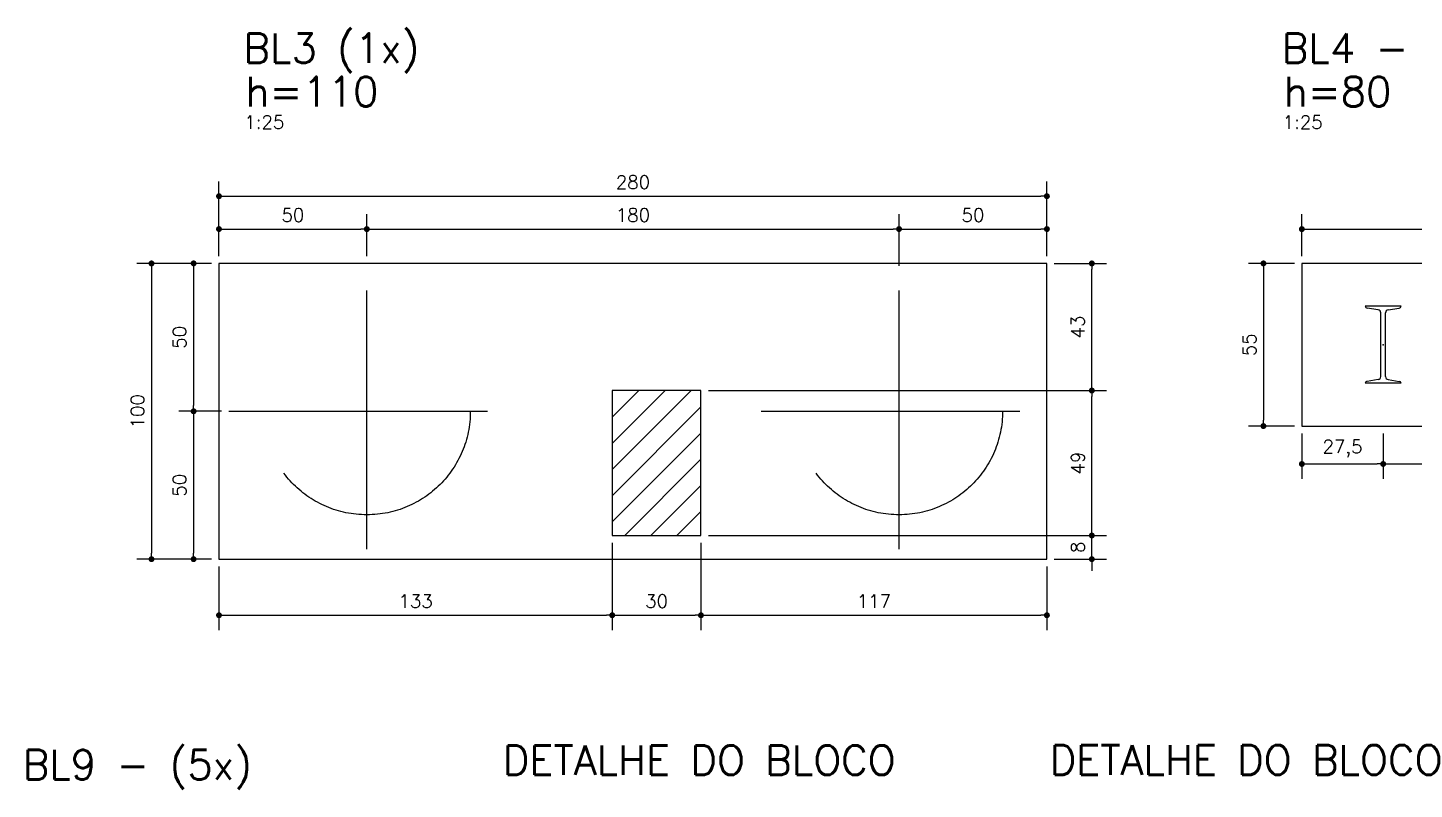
# Model space of a CAD drawing. Extents: x -15987 to 10953, y -16747 to -1189.
# Drawn here: x 8836 to 9774, y -15167 to -14652 of the extents above; entities that cross this region are included whole.
import ezdxf

# ---------------------------------------------------------------- set-up
doc = ezdxf.new("R2010")
doc.units = 0
doc.header["$LTSCALE"] = 25
doc.linetypes.add('ESTILO_TQS_0002', pattern=[0.4, 0.1, -0.3])
for name, color, linetype in [('228', 7, 'Continuous'), ('BLOCO', 3, 'Continuous'), ('COTA', 1, 'Continuous'), ('ESTACA', 1, 'ESTILO_TQS_0002'), ('H5', 1, 'Continuous'), ('P-N', 5, 'Continuous'), ('PROJ', 252, 'Continuous'), ('SOLO-FUNDAÇOES', 7, 'Continuous'), ('T1', 2, 'Continuous'), ('T3', 4, 'Continuous')]:
    doc.layers.add(name, color=color, linetype=linetype)
doc.styles.add('COTA', font='romans.shx')
doc.styles.add('Texto1', font='romans.shx', dxfattribs={"height": 9})
doc.styles.add('Texto3', font='romans.shx', dxfattribs={"height": 20})
doc.dimstyles.new('forma', dxfattribs={"dimscale": 5, "dimtxt": 1.8, "dimasz": 0.8, "dimexe": 2, "dimexo": 1, "dimgap": 1, "dimtad": 1, "dimdec": 1, "dimzin": 9, "dimtxsty": 'COTA', "dimblk1": 'DOT', "dimblk2": 'DOT', "dimsah": 1, "dimcen": 0, "dimdle": 1, "dimclrd": 256, "dimclre": 256, "dimclrt": 2, "dimadec": 0, "dimazin": 0, "dimtfac": 1, "dimtdec": 0, "dimtmove": 0, "dimatfit": 3, "dimfxl": 1, "dimtolj": 1, "dimtzin": 0, "dimarcsym": 0})

# ---------------------------------------------------------------- blocks, each defined once
blk = doc.blocks.new('_EST70')
at = {"layer": 'ESTACA', "linetype": 'ESTILO_TQS_0002'}
for p, q in [((0, -1.333), (0, 1.333)), ((-1.333, 0), (1.333, 0))]:
    blk.add_line(p, q, dxfattribs=at)
blk.add_circle((0, 0), 1, dxfattribs=at)
blk = doc.blocks.new('_Dot')
at = {"color": 0, "linetype": 'ByBlock', "lineweight": -2}
blk.add_line((-0.5, 0), (-1, 0), dxfattribs=at)
at = {"color": 0, "linetype": 'ByBlock', "const_width": 0.5}
blk.add_lwpolyline([(-0.25, 0, 1), (0.25, 0, 1)], format="xyb", close=True, dxfattribs=at)
blk = doc.blocks.new('*D64')
at = {"layer": 'COTA', "lineweight": -2, "transparency": 16777216}
for p, q in [((9231.36, -15000.74), (9231.36, -15059.67)), ((8965.36, -15016.74), (8965.36, -15059.67)), ((8969.36, -15049.67), (9227.36, -15049.67))]:
    blk.add_line(p, q, dxfattribs=at)
at = {"layer": 'Defpoints', "color": 0, "transparency": 16777216}
for p in [(9231.36, -14995.74), (8965.36, -15011.74), (9231.36, -15049.67)]:
    blk.add_point(p, dxfattribs=at)
at = {"layer": 'COTA', "lineweight": -2, "transparency": 16777216, "xscale": 4, "yscale": 4, "zscale": 4, "rotation": 180}
blk.add_blockref('_Dot', (8965.36, -15049.67), dxfattribs=at)
at = {"layer": 'COTA', "lineweight": -2, "transparency": 16777216, "xscale": 4, "yscale": 4, "zscale": 4}
blk.add_blockref('_Dot', (9231.36, -15049.67), dxfattribs=at)
at = {"layer": 'COTA', "color": 2, "transparency": 16777216, "insert": (9098.36, -15040.17), "char_height": 9, "attachment_point": 5, "style": 'COTA'}
blk.add_mtext('\\A1;133 ', dxfattribs=at)
blk = doc.blocks.new('*D65')
at = {"layer": 'COTA', "lineweight": -2, "transparency": 16777216}
for p, q in [((9231.36, -15000.74), (9231.36, -15059.67)), ((9291.36, -15000.74), (9291.36, -15059.67)), ((9235.36, -15049.67), (9287.36, -15049.67))]:
    blk.add_line(p, q, dxfattribs=at)
at = {"layer": 'Defpoints', "color": 0, "transparency": 16777216}
for p in [(9231.36, -14995.74), (9291.36, -14995.74), (9291.36, -15049.67)]:
    blk.add_point(p, dxfattribs=at)
at = {"layer": 'COTA', "lineweight": -2, "transparency": 16777216, "xscale": 4, "yscale": 4, "zscale": 4, "rotation": 180}
blk.add_blockref('_Dot', (9231.36, -15049.67), dxfattribs=at)
at = {"layer": 'COTA', "lineweight": -2, "transparency": 16777216, "xscale": 4, "yscale": 4, "zscale": 4}
blk.add_blockref('_Dot', (9291.36, -15049.67), dxfattribs=at)
at = {"layer": 'COTA', "color": 2, "transparency": 16777216, "insert": (9261.36, -15040.17), "char_height": 9, "attachment_point": 5, "style": 'COTA'}
blk.add_mtext('\\A1;30 ', dxfattribs=at)
blk = doc.blocks.new('*D66')
at = {"layer": 'COTA', "lineweight": -2, "transparency": 16777216}
for p, q in [((9291.36, -15000.74), (9291.36, -15059.67)), ((9525.36, -15016.74), (9525.36, -15059.67)), ((9295.36, -15049.67), (9521.36, -15049.67))]:
    blk.add_line(p, q, dxfattribs=at)
at = {"layer": 'Defpoints', "color": 0, "transparency": 16777216}
for p in [(9291.36, -14995.74), (9525.36, -15011.74), (9525.36, -15049.67)]:
    blk.add_point(p, dxfattribs=at)
at = {"layer": 'COTA', "lineweight": -2, "transparency": 16777216, "xscale": 4, "yscale": 4, "zscale": 4, "rotation": 180}
blk.add_blockref('_Dot', (9291.36, -15049.67), dxfattribs=at)
at = {"layer": 'COTA', "lineweight": -2, "transparency": 16777216, "xscale": 4, "yscale": 4, "zscale": 4}
blk.add_blockref('_Dot', (9525.36, -15049.67), dxfattribs=at)
at = {"layer": 'COTA', "color": 2, "transparency": 16777216, "insert": (9408.36, -15040.17), "char_height": 9, "attachment_point": 5, "style": 'COTA'}
blk.add_mtext('\\A1;117 ', dxfattribs=at)
blk = doc.blocks.new('*D67')
at = {"layer": 'COTA', "lineweight": -2, "transparency": 16777216}
for p, q in [((9296.36, -14995.74), (9565.75, -14995.74)), ((9555.75, -14991.74), (9555.75, -14987.74)), ((9555.75, -15011.74), (9555.75, -14995.74)), ((9530.36, -15011.74), (9565.75, -15011.74)), ((9555.75, -15015.74), (9555.75, -15019.74))]:
    blk.add_line(p, q, dxfattribs=at)
at = {"layer": 'Defpoints', "color": 0, "transparency": 16777216}
for p in [(9291.36, -14995.74), (9555.75, -14995.74), (9525.36, -15011.74)]:
    blk.add_point(p, dxfattribs=at)
at = {"layer": 'COTA', "lineweight": -2, "transparency": 16777216, "xscale": 4, "yscale": 4, "zscale": 4}
for p, rotation in [((9555.75, -14995.74), 270), ((9555.75, -15011.74), 90)]:
    blk.add_blockref('_Dot', p, dxfattribs=dict(at, rotation=rotation))
at = {"layer": 'COTA', "color": 2, "transparency": 16777216, "insert": (9546.25, -15003.74), "char_height": 9, "attachment_point": 5, "rotation": 90, "style": 'COTA'}
blk.add_mtext('\\A1;8 ', dxfattribs=at)
blk = doc.blocks.new('*D68')
at = {"layer": 'COTA', "lineweight": -2, "transparency": 16777216}
for p, q in [((9296.36, -14897.74), (9565.75, -14897.74)), ((9555.75, -14991.74), (9555.75, -14901.74)), ((9296.36, -14995.74), (9565.75, -14995.74))]:
    blk.add_line(p, q, dxfattribs=at)
at = {"layer": 'Defpoints', "color": 0, "transparency": 16777216}
for p in [(9291.36, -14897.74), (9555.75, -14897.74), (9291.36, -14995.74)]:
    blk.add_point(p, dxfattribs=at)
at = {"layer": 'COTA', "lineweight": -2, "transparency": 16777216, "xscale": 4, "yscale": 4, "zscale": 4}
for p, rotation in [((9555.75, -14897.74), 90), ((9555.75, -14995.74), 270)]:
    blk.add_blockref('_Dot', p, dxfattribs=dict(at, rotation=rotation))
at = {"layer": 'COTA', "color": 2, "transparency": 16777216, "insert": (9546.25, -14946.74), "char_height": 9, "attachment_point": 5, "rotation": 90, "style": 'COTA'}
blk.add_mtext('\\A1;49 ', dxfattribs=at)
blk = doc.blocks.new('*D69')
at = {"layer": 'COTA', "lineweight": -2, "transparency": 16777216}
for p, q in [((9530.36, -14811.74), (9565.75, -14811.74)), ((9555.75, -14893.74), (9555.75, -14815.74)), ((9296.36, -14897.74), (9565.75, -14897.74))]:
    blk.add_line(p, q, dxfattribs=at)
at = {"layer": 'Defpoints', "color": 0, "transparency": 16777216}
for p in [(9525.36, -14811.74), (9555.75, -14811.74), (9291.36, -14897.74)]:
    blk.add_point(p, dxfattribs=at)
at = {"layer": 'COTA', "lineweight": -2, "transparency": 16777216, "xscale": 4, "yscale": 4, "zscale": 4}
for p, rotation in [((9555.75, -14811.74), 90), ((9555.75, -14897.74), 270)]:
    blk.add_blockref('_Dot', p, dxfattribs=dict(at, rotation=rotation))
at = {"layer": 'COTA', "color": 2, "transparency": 16777216, "insert": (9546.25, -14854.74), "char_height": 9, "attachment_point": 5, "rotation": 90, "style": 'COTA'}
blk.add_mtext('\\A1;43 ', dxfattribs=at)
blk = doc.blocks.new('*D70')
at = {"layer": 'COTA', "lineweight": -2, "transparency": 16777216}
for p, q in [((8965.36, -14806.74), (8965.36, -14778.52)), ((9065.36, -14806.74), (9065.36, -14778.52)), ((8969.36, -14788.52), (9061.36, -14788.52))]:
    blk.add_line(p, q, dxfattribs=at)
at = {"layer": 'Defpoints', "color": 0, "transparency": 16777216}
for p in [(9065.36, -14788.52), (8965.36, -14811.74), (9065.36, -14811.74)]:
    blk.add_point(p, dxfattribs=at)
at = {"layer": 'COTA', "lineweight": -2, "transparency": 16777216, "xscale": 4, "yscale": 4, "zscale": 4, "rotation": 180}
blk.add_blockref('_Dot', (8965.36, -14788.52), dxfattribs=at)
at = {"layer": 'COTA', "lineweight": -2, "transparency": 16777216, "xscale": 4, "yscale": 4, "zscale": 4}
blk.add_blockref('_Dot', (9065.36, -14788.52), dxfattribs=at)
at = {"layer": 'COTA', "color": 2, "transparency": 16777216, "insert": (9015.36, -14779.02), "char_height": 9, "attachment_point": 5, "style": 'COTA'}
blk.add_mtext('\\A1;50 ', dxfattribs=at)
blk = doc.blocks.new('*D71')
at = {"layer": 'COTA', "lineweight": -2, "transparency": 16777216}
for p, q in [((9065.36, -14806.74), (9065.36, -14778.52)), ((9425.36, -14806.74), (9425.36, -14778.52)), ((9069.36, -14788.52), (9421.36, -14788.52))]:
    blk.add_line(p, q, dxfattribs=at)
at = {"layer": 'Defpoints', "color": 0, "transparency": 16777216}
for p in [(9425.36, -14788.52), (9065.36, -14811.74), (9425.36, -14811.74)]:
    blk.add_point(p, dxfattribs=at)
at = {"layer": 'COTA', "lineweight": -2, "transparency": 16777216, "xscale": 4, "yscale": 4, "zscale": 4, "rotation": 180}
blk.add_blockref('_Dot', (9065.36, -14788.52), dxfattribs=at)
at = {"layer": 'COTA', "lineweight": -2, "transparency": 16777216, "xscale": 4, "yscale": 4, "zscale": 4}
blk.add_blockref('_Dot', (9425.36, -14788.52), dxfattribs=at)
at = {"layer": 'COTA', "color": 2, "transparency": 16777216, "insert": (9245.36, -14779.02), "char_height": 9, "attachment_point": 5, "style": 'COTA'}
blk.add_mtext('\\A1;180 ', dxfattribs=at)
blk = doc.blocks.new('*D72')
at = {"layer": 'COTA', "lineweight": -2, "transparency": 16777216}
for p, q in [((9425.36, -14813.43), (9425.36, -14778.52)), ((9525.36, -14806.74), (9525.36, -14778.52)), ((9429.36, -14788.52), (9521.36, -14788.52))]:
    blk.add_line(p, q, dxfattribs=at)
at = {"layer": 'Defpoints', "color": 0, "transparency": 16777216}
for p in [(9525.36, -14788.52), (9525.36, -14811.74), (9425.36, -14818.43)]:
    blk.add_point(p, dxfattribs=at)
at = {"layer": 'COTA', "lineweight": -2, "transparency": 16777216, "xscale": 4, "yscale": 4, "zscale": 4, "rotation": 180}
blk.add_blockref('_Dot', (9425.36, -14788.52), dxfattribs=at)
at = {"layer": 'COTA', "lineweight": -2, "transparency": 16777216, "xscale": 4, "yscale": 4, "zscale": 4}
blk.add_blockref('_Dot', (9525.36, -14788.52), dxfattribs=at)
at = {"layer": 'COTA', "color": 2, "transparency": 16777216, "insert": (9475.36, -14779.02), "char_height": 9, "attachment_point": 5, "style": 'COTA'}
blk.add_mtext('\\A1;50 ', dxfattribs=at)
blk = doc.blocks.new('*D73')
at = {"layer": 'COTA', "lineweight": -2, "transparency": 16777216}
for p, q in [((8960.36, -14811.74), (8938.2, -14811.74)), ((8948.2, -14815.74), (8948.2, -14907.74)), ((8967.05, -14911.74), (8938.2, -14911.74))]:
    blk.add_line(p, q, dxfattribs=at)
at = {"layer": 'Defpoints', "color": 0, "transparency": 16777216}
for p in [(8965.36, -14811.74), (8948.2, -14911.74), (8972.05, -14911.74)]:
    blk.add_point(p, dxfattribs=at)
at = {"layer": 'COTA', "lineweight": -2, "transparency": 16777216, "xscale": 4, "yscale": 4, "zscale": 4}
for p, rotation in [((8948.2, -14811.74), 90), ((8948.2, -14911.74), 270)]:
    blk.add_blockref('_Dot', p, dxfattribs=dict(at, rotation=rotation))
at = {"layer": 'COTA', "color": 2, "transparency": 16777216, "insert": (8938.7, -14861.74), "char_height": 9, "attachment_point": 5, "rotation": 90, "style": 'COTA'}
blk.add_mtext('\\A1;50 ', dxfattribs=at)
blk = doc.blocks.new('*D74')
at = {"layer": 'COTA', "lineweight": -2, "transparency": 16777216}
for p, q in [((8967.05, -14911.74), (8938.2, -14911.74)), ((8948.2, -14915.74), (8948.2, -15007.74)), ((8960.36, -15011.74), (8938.2, -15011.74))]:
    blk.add_line(p, q, dxfattribs=at)
at = {"layer": 'Defpoints', "color": 0, "transparency": 16777216}
for p in [(8972.05, -14911.74), (8948.2, -15011.74), (8965.36, -15011.74)]:
    blk.add_point(p, dxfattribs=at)
at = {"layer": 'COTA', "lineweight": -2, "transparency": 16777216, "xscale": 4, "yscale": 4, "zscale": 4}
for p, rotation in [((8948.2, -14911.74), 90), ((8948.2, -15011.74), 270)]:
    blk.add_blockref('_Dot', p, dxfattribs=dict(at, rotation=rotation))
at = {"layer": 'COTA', "color": 2, "transparency": 16777216, "insert": (8938.7, -14961.74), "char_height": 9, "attachment_point": 5, "rotation": 90, "style": 'COTA'}
blk.add_mtext('\\A1;50 ', dxfattribs=at)
blk = doc.blocks.new('*D75')
at = {"layer": 'COTA', "lineweight": -2, "transparency": 16777216}
for p, q in [((8960.36, -14811.74), (8909.71, -14811.74)), ((8919.71, -14815.74), (8919.71, -15007.74)), ((8960.36, -15011.74), (8909.71, -15011.74))]:
    blk.add_line(p, q, dxfattribs=at)
at = {"layer": 'Defpoints', "color": 0, "transparency": 16777216}
for p in [(8965.36, -14811.74), (8919.71, -15011.74), (8965.36, -15011.74)]:
    blk.add_point(p, dxfattribs=at)
at = {"layer": 'COTA', "lineweight": -2, "transparency": 16777216, "xscale": 4, "yscale": 4, "zscale": 4}
for p, rotation in [((8919.71, -14811.74), 90), ((8919.71, -15011.74), 270)]:
    blk.add_blockref('_Dot', p, dxfattribs=dict(at, rotation=rotation))
at = {"layer": 'COTA', "color": 2, "transparency": 16777216, "insert": (8910.21, -14911.74), "char_height": 9, "attachment_point": 5, "rotation": 90, "style": 'COTA'}
blk.add_mtext('\\A1;100 ', dxfattribs=at)
blk = doc.blocks.new('perfilW250x38-5')
at = {"layer": 'PROJ', "linetype": 'Continuous'}
for p, q in [((0.0856, 0.0655), (0.2064, 0.0655)), ((0.1292, 0.0536), (0.0918, 0.0594)), ((0.1629, 0.0536), (0.2003, 0.0594)), ((0.1378, 0.0434), (0.1378, -0.1724)), ((0.1542, 0.0434), (0.1542, -0.1724)), ((0.1292, -0.1825), (0.0918, -0.1883)), ((0.1629, -0.1825), (0.2003, -0.1883)), ((0.0856, -0.1945), (0.2064, -0.1945))]:
    blk.add_line(p, q, dxfattribs=at)
for centre, radius, start, end in [((0.0918, 0.0655), 0.00614, 180, 270), ((0.1276, 0.0434), 0.0102, 0, 81.1582), ((0.1644, 0.0434), 0.0102, 98.8418, 180), ((0.2003, 0.0655), 0.00614, 270, 0), ((0.1276, -0.1724), 0.0102, 278.8418, 0), ((0.1644, -0.1724), 0.0102, 180, 261.1582), ((0.0918, -0.1945), 0.00614, 90, 180), ((0.2003, -0.1945), 0.00614, 0, 90)]:
    blk.add_arc(centre, radius, start, end, dxfattribs=at)
at = {"layer": 'PROJ'}
blk.add_point((0.146, -0.0645), dxfattribs=at)
blk = doc.blocks.new('*D462')
at = {"layer": 'COTA', "lineweight": -2, "transparency": 16777216}
for p, q in [((9697.81, -14806.74), (9697.81, -14778.53)), ((9987.81, -14806.74), (9987.81, -14778.53)), ((9701.81, -14788.53), (9983.81, -14788.53))]:
    blk.add_line(p, q, dxfattribs=at)
at = {"layer": 'Defpoints', "color": 0, "transparency": 16777216}
for p in [(9987.81, -14788.53), (9697.81, -14811.74), (9987.81, -14811.74)]:
    blk.add_point(p, dxfattribs=at)
at = {"layer": 'COTA', "lineweight": -2, "transparency": 16777216, "xscale": 4, "yscale": 4, "zscale": 4, "rotation": 180}
blk.add_blockref('_Dot', (9697.81, -14788.53), dxfattribs=at)
at = {"layer": 'COTA', "lineweight": -2, "transparency": 16777216, "xscale": 4, "yscale": 4, "zscale": 4}
blk.add_blockref('_Dot', (9987.81, -14788.53), dxfattribs=at)
at = {"layer": 'COTA', "color": 2, "transparency": 16777216, "insert": (9842.81, -14779.03), "char_height": 9, "attachment_point": 5, "style": 'COTA'}
blk.add_mtext('\\A1;145', dxfattribs=at)
blk = doc.blocks.new('*D463')
at = {"layer": 'COTA', "lineweight": -2, "transparency": 16777216}
for p, q in [((9692.81, -14811.74), (9661.82, -14811.74)), ((9671.82, -14815.74), (9671.82, -14917.74)), ((9692.81, -14921.74), (9661.82, -14921.74))]:
    blk.add_line(p, q, dxfattribs=at)
at = {"layer": 'Defpoints', "color": 0, "transparency": 16777216}
for p in [(9697.81, -14811.74), (9671.82, -14921.74), (9697.81, -14921.74)]:
    blk.add_point(p, dxfattribs=at)
at = {"layer": 'COTA', "lineweight": -2, "transparency": 16777216, "xscale": 4, "yscale": 4, "zscale": 4}
for p, rotation in [((9671.82, -14811.74), 90), ((9671.82, -14921.74), 270)]:
    blk.add_blockref('_Dot', p, dxfattribs=dict(at, rotation=rotation))
at = {"layer": 'COTA', "color": 2, "transparency": 16777216, "insert": (9662.32, -14866.74), "char_height": 9, "attachment_point": 5, "rotation": 90, "style": 'COTA'}
blk.add_mtext('\\A1;55', dxfattribs=at)
blk = doc.blocks.new('*D448')
at = {"layer": 'COTA', "lineweight": -2, "transparency": 16777216}
for p, q in [((9697.81, -14926.74), (9697.81, -14957.38)), ((9752.81, -14926.74), (9752.81, -14957.38)), ((9701.81, -14947.38), (9748.81, -14947.38))]:
    blk.add_line(p, q, dxfattribs=at)
at = {"layer": 'Defpoints', "color": 0, "transparency": 16777216}
for p in [(9697.81, -14921.74), (9752.81, -14921.74), (9752.81, -14947.38)]:
    blk.add_point(p, dxfattribs=at)
at = {"layer": 'COTA', "lineweight": -2, "transparency": 16777216, "xscale": 4, "yscale": 4, "zscale": 4, "rotation": 180}
blk.add_blockref('_Dot', (9697.81, -14947.38), dxfattribs=at)
at = {"layer": 'COTA', "lineweight": -2, "transparency": 16777216, "xscale": 4, "yscale": 4, "zscale": 4}
blk.add_blockref('_Dot', (9752.81, -14947.38), dxfattribs=at)
at = {"layer": 'COTA', "color": 2, "transparency": 16777216, "insert": (9725.31, -14937.02), "char_height": 9, "attachment_point": 5, "style": 'COTA'}
blk.add_mtext('\\A1;27,5 ', dxfattribs=at)
blk = doc.blocks.new('*D444')
at = {"layer": 'COTA', "lineweight": -2, "transparency": 16777216}
for p, q in [((9752.81, -14926.74), (9752.81, -14957.38)), ((9932.81, -14926.74), (9932.81, -14957.38)), ((9756.81, -14947.38), (9928.81, -14947.38))]:
    blk.add_line(p, q, dxfattribs=at)
at = {"layer": 'Defpoints', "color": 0, "transparency": 16777216}
for p in [(9752.81, -14921.74), (9932.81, -14921.74), (9932.81, -14947.38)]:
    blk.add_point(p, dxfattribs=at)
at = {"layer": 'COTA', "lineweight": -2, "transparency": 16777216, "xscale": 4, "yscale": 4, "zscale": 4, "rotation": 180}
blk.add_blockref('_Dot', (9752.81, -14947.38), dxfattribs=at)
at = {"layer": 'COTA', "lineweight": -2, "transparency": 16777216, "xscale": 4, "yscale": 4, "zscale": 4}
blk.add_blockref('_Dot', (9932.81, -14947.38), dxfattribs=at)
at = {"layer": 'COTA', "color": 2, "transparency": 16777216, "insert": (9842.81, -14937.88), "char_height": 9, "attachment_point": 5, "style": 'COTA'}
blk.add_mtext('\\A1;90 ', dxfattribs=at)
blk = doc.blocks.new('*D501')
at = {"layer": 'COTA', "lineweight": -2, "transparency": 16777216}
for p, q in [((8965.36, -14806.74), (8965.36, -14756.3)), ((9525.36, -14806.74), (9525.36, -14756.3)), ((8969.36, -14766.3), (9521.36, -14766.3))]:
    blk.add_line(p, q, dxfattribs=at)
at = {"layer": 'Defpoints', "color": 0, "transparency": 16777216}
for p in [(9525.36, -14766.3), (8965.36, -14811.74), (9525.36, -14811.74)]:
    blk.add_point(p, dxfattribs=at)
at = {"layer": 'COTA', "lineweight": -2, "transparency": 16777216, "xscale": 4, "yscale": 4, "zscale": 4, "rotation": 180}
blk.add_blockref('_Dot', (8965.36, -14766.3), dxfattribs=at)
at = {"layer": 'COTA', "lineweight": -2, "transparency": 16777216, "xscale": 4, "yscale": 4, "zscale": 4}
blk.add_blockref('_Dot', (9525.36, -14766.3), dxfattribs=at)
at = {"layer": 'COTA', "color": 2, "transparency": 16777216, "insert": (9245.36, -14756.8), "char_height": 9, "attachment_point": 5, "style": 'COTA'}
blk.add_mtext('\\A1;280 ', dxfattribs=at)

msp = doc.modelspace()

# ---------------------------------------------------------------- hatches: boundary and pattern name
at = {"layer": 'H5'}
h = msp.add_hatch(dxfattribs=at)
h.set_pattern_fill('ANSI31', color=256, scale=100, style=0)
h.set_pattern_definition([(45, (7201.356, -13657.743), (-8.838835, 8.838835), [])])
h.paths.add_polyline_path([(9231.36, -14995.74), (9291.36, -14995.74), (9291.36, -14897.74), (9231.36, -14897.74)])

# ---------------------------------------------------------------- linework, layer by layer
at = {"layer": 'BLOCO', "linetype": 'Continuous'}
for points in [[(8965.36, -15011.74), (9525.36, -15011.74), (9525.36, -14811.74), (8965.36, -14811.74), (8965.36, -15011.74)], [(9697.81, -14811.74), (9697.81, -14921.74), (9987.81, -14921.74), (9987.81, -14811.74), (9697.81, -14811.74)]]:
    msp.add_lwpolyline(points, dxfattribs=at)
at = {"layer": 'P-N', "linetype": 'Continuous'}
msp.add_lwpolyline([(9231.36, -14995.74), (9291.36, -14995.74), (9291.36, -14897.74), (9231.36, -14897.74), (9231.36, -14995.74)], dxfattribs=at)

# ---------------------------------------------------------------- block references
at = {"layer": '228', "linetype": 'Continuous', "xscale": 70, "yscale": 70, "zscale": 2}
for p in [(9065.36, -14911.74), (9425.36, -14911.74)]:
    msp.add_blockref('_EST70', p, dxfattribs=at)
at = {"layer": 'SOLO-FUNDAÇOES', "color": 111, "xscale": 200, "yscale": 200, "zscale": 200, "rotation": 180}
msp.add_blockref('perfilW250x38-5', (9782.01, -14879.64), dxfattribs=at)

# ---------------------------------------------------------------- texts
at = {"layer": 'T1', "style": 'Texto1'}
for p in [(8982.53, -14720.7, -57429.5), (9684.87, -14720.7, -57429.5)]:
    msp.add_text('1:25', height=9, dxfattribs=at).set_placement(p)
at = {"layer": 'T3', "style": 'Texto3'}
for s, p in [('BL3 (1x)', (8981.86, -14676.18, -57429.5)), ('BL4 - (1x)', (9684.2, -14676.18, -57429.5)), ('h=110', (8983.21, -14705.57, -57429.5)), ('h=80', (9685.55, -14705.57, -57429.5)), ('BL9 - (5x)', (8832.56, -15160.69, -57429.5)), ('DETALHE DO BLOCO', (9157.35, -15157.69, -57429.5)), ('DETALHE DO BLOCO', (9527.21, -15157.53, -57429.5))]:
    msp.add_text(s, height=20, dxfattribs=at).set_placement(p)

# ---------------------------------------------------------------- dimensions: what is measured, and where the dimension line sits
at = {"layer": 'COTA'}
for base, p1, p2, picture, middle in [((9525.36, -14766.3), (8965.36, -14811.74), (9525.36, -14811.74), '*D501', (9245.36, -14756.8)), ((9065.36, -14788.52), (8965.36, -14811.74), (9065.36, -14811.74), '*D70', (9015.36, -14779.02)), ((9425.36, -14788.52), (9065.36, -14811.74), (9425.36, -14811.74), '*D71', (9245.36, -14779.02)), ((9525.36, -14788.52), (9425.36, -14818.43), (9525.36, -14811.74), '*D72', (9475.36, -14779.02)), ((9752.81, -14947.38), (9697.81, -14921.74), (9752.81, -14921.74), '*D448', (9725.31, -14937.02)), ((9932.81, -14947.38), (9752.81, -14921.74), (9932.81, -14921.74), '*D444', (9842.81, -14937.88)), ((9231.36, -15049.67), (8965.36, -15011.74), (9231.36, -14995.74), '*D64', (9098.36, -15040.17)), ((9291.36, -15049.67), (9231.36, -14995.74), (9291.36, -14995.74), '*D65', (9261.36, -15040.17)), ((9525.36, -15049.67), (9291.36, -14995.74), (9525.36, -15011.74), '*D66', (9408.36, -15040.17))]:
    dim = msp.add_linear_dim(base=base, p1=p1, p2=p2, dimstyle='forma', override={"dimlfac": 0.5, "dimpost": ' ', "dimtmove": 1}, dxfattribs=at)
    dim.commit()
    dim.dimension.update_dxf_attribs({"geometry": picture, "text_midpoint": middle})
dim = msp.add_linear_dim(base=(9987.81, -14788.53), p1=(9697.81, -14811.74), p2=(9987.81, -14811.74), text='145', dimstyle='forma', override={"dimlfac": 0.5, "dimpost": ' ', "dimtmove": 1}, dxfattribs=at)
dim.commit()
dim.dimension.update_dxf_attribs({"geometry": '*D462', "text_midpoint": (9842.81, -14779.03)})
for base, p1, p2, picture, middle in [((8919.71, -15011.74), (8965.36, -14811.74), (8965.36, -15011.74), '*D75', (8910.21, -14911.74)), ((8948.2, -14911.74), (8965.36, -14811.74), (8972.05, -14911.74), '*D73', (8938.7, -14861.74)), ((9555.75, -14811.74), (9291.36, -14897.74), (9525.36, -14811.74), '*D69', (9546.25, -14854.74)), ((9555.75, -14897.74), (9291.36, -14995.74), (9291.36, -14897.74), '*D68', (9546.25, -14946.74)), ((8948.2, -15011.74), (8972.05, -14911.74), (8965.36, -15011.74), '*D74', (8938.7, -14961.74))]:
    dim = msp.add_linear_dim(base=base, p1=p1, p2=p2, angle=90, dimstyle='forma', override={"dimlfac": 0.5, "dimpost": ' ', "dimtmove": 1}, dxfattribs=at)
    dim.commit()
    dim.dimension.update_dxf_attribs({"geometry": picture, "text_midpoint": middle})
dim = msp.add_linear_dim(base=(9671.82, -14921.74), p1=(9697.81, -14811.74), p2=(9697.81, -14921.74), angle=90, text='55', dimstyle='forma', override={"dimlfac": 0.5, "dimpost": ' ', "dimtmove": 1}, dxfattribs=at)
dim.commit()
dim.dimension.update_dxf_attribs({"geometry": '*D463', "text_midpoint": (9662.32, -14866.74)})
dim = msp.add_linear_dim(base=(9555.75, -14995.74), p1=(9525.36, -15011.74), p2=(9291.36, -14995.74), angle=90, dimstyle='forma', override={"dimlfac": 0.5, "dimpost": ' ', "dimtmove": 1}, dxfattribs=at)
dim.commit()
dim.dimension.update_dxf_attribs({"geometry": '*D67', "text_midpoint": (9555.75, -15003.74), "dimtype": 128})

doc.saveas('drawing.dxf')
